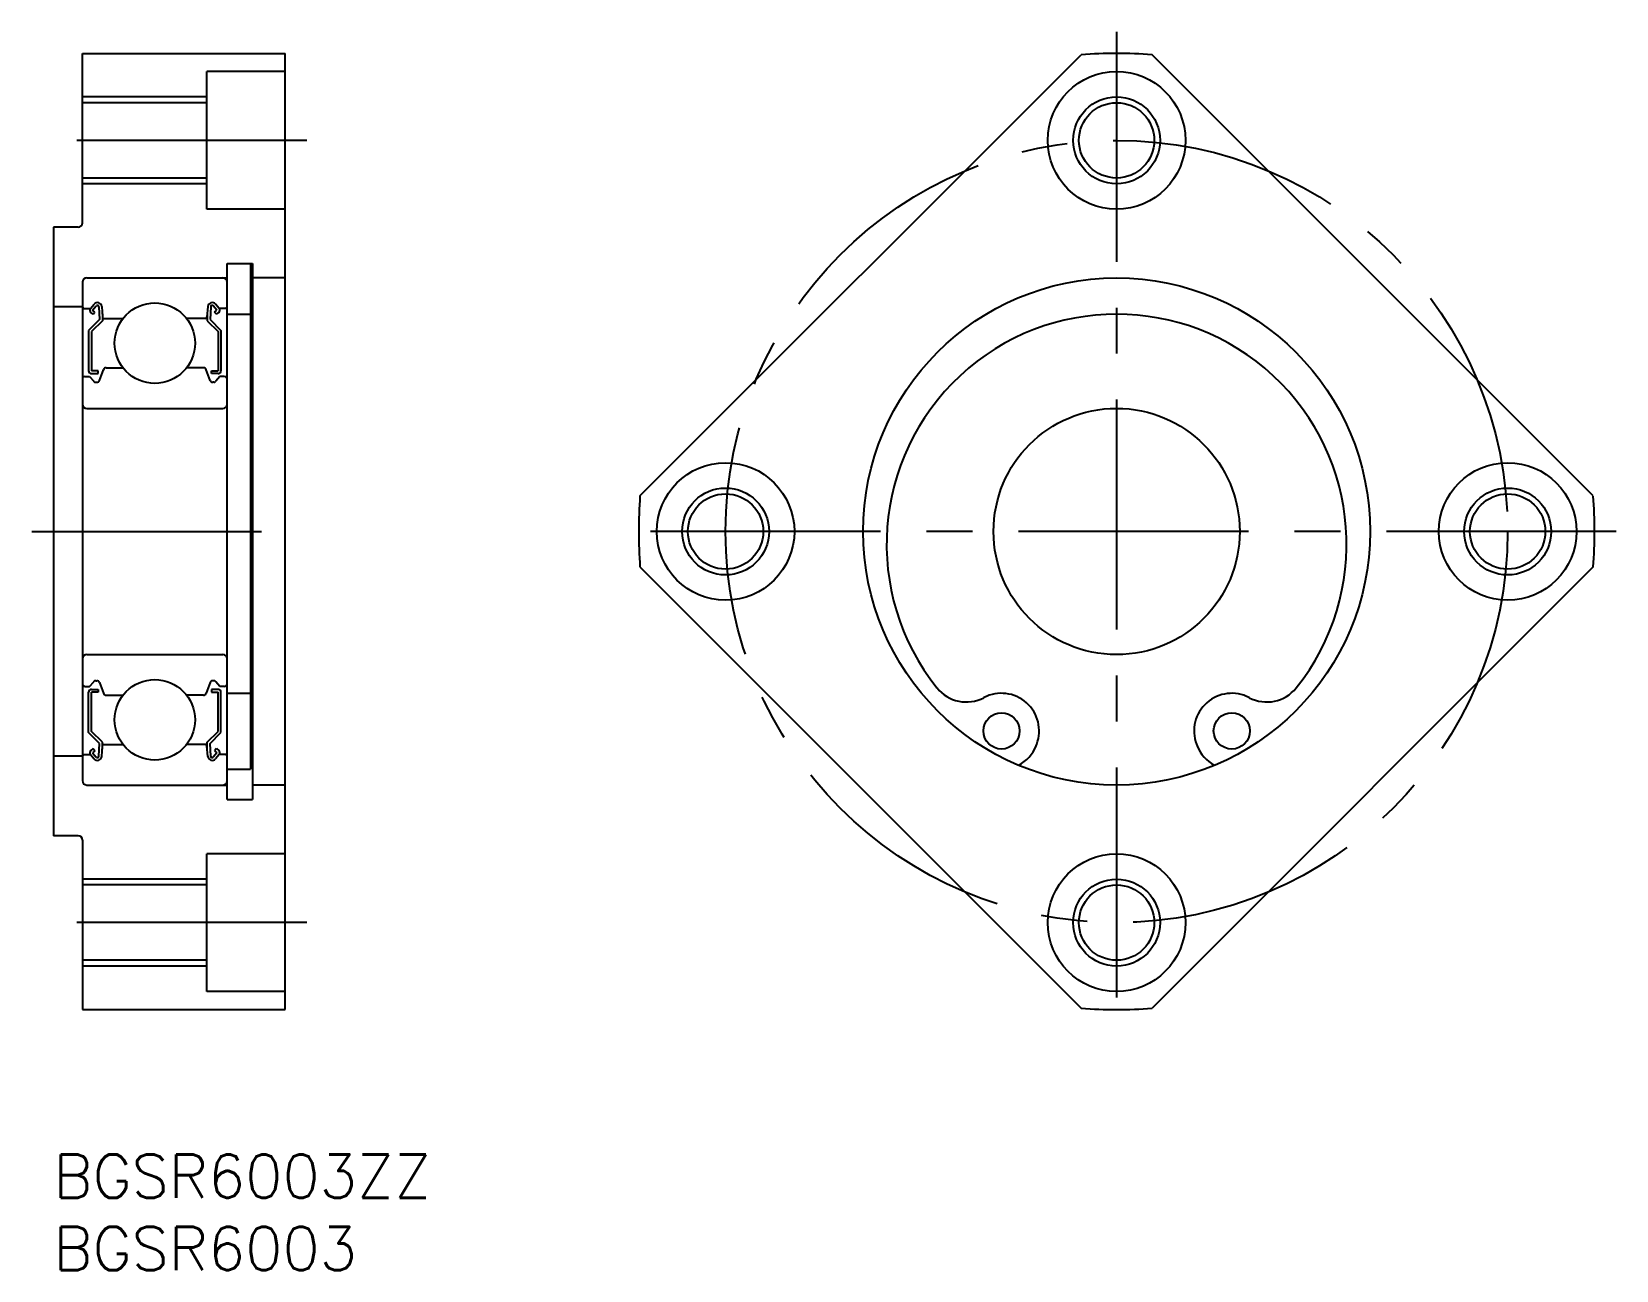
# Model space of a CAD drawing. Extents: x -1 to 108, y -8 to 77.
import ezdxf

# ---------------------------------------------------------------- set-up
doc = ezdxf.new("R2010")
doc.units = 0
doc.header["$LTSCALE"] = 0.5
doc.linetypes.add('CENTER', pattern=[50.8, 31.75, -6.35, 6.35, -6.35])
for name, color, linetype in [('MSM_CENTER', 1, 'CENTER'), ('MSM_CONTINUOUS', 7, 'CONTINUOUS'), ('MSM_NARROW', 5, 'CONTINUOUS'), ('MSM_PART_NUMBER', 7, 'CONTINUOUS')]:
    doc.layers.add(name, color=color, linetype=linetype)
doc.styles.get("Standard").update_dxf_attribs({"font": 'txt.shx', "height": 3, "bigfont": 'bigfont.shx'})

# ---------------------------------------------------------------- blocks, each defined once
blk = doc.blocks.new('*U4')
at = {"layer": 'MSM_PART_NUMBER'}
blk.add_text('BGSR6003ZZ', height=3, dxfattribs=at).set_placement((0, -3))
blk = doc.blocks.new('*U5')
at = {"layer": 'MSM_PART_NUMBER'}
blk.add_text('BGSR6003', height=3, dxfattribs=at).set_placement((0, -8))

msp = doc.modelspace()

# ---------------------------------------------------------------- linework, layer by layer
at = {"layer": 'MSM_CENTER'}
for p, q in [((73.41, 77.5), (73.41, 8.5)), ((17.5, 70), (-1.5, 70)), ((-1.5, 43), (17.5, 43)), ((107.91, 43), (38.91, 43)), ((17.5, 16), (-1.5, 16))]:
    msp.add_line(p, q, dxfattribs=at)
msp.add_circle((73.41, 43), 27, dxfattribs=at)
at = {"layer": 'MSM_CONTINUOUS'}
for p, q in [((2, 64.3), (2, 76)), ((2, 76), (16, 76)), ((16, 10), (16, 76)), ((40.5, 45.45), (70.97, 75.91)), ((106.32, 45.45), (75.86, 75.91)), ((10.6, 65.25), (10.6, 74.75)), ((16, 74.75), (10.6, 74.75)), ((10.6, 72.6), (2, 72.6)), ((10.6, 67.4), (2, 67.4)), ((16, 65.25), (10.6, 65.25)), ((0, 64), (0, 22)), ((1.7, 64), (0, 64)), ((12, 24.5), (12, 61.5)), ((12, 61.5), (13.75, 61.5)), ((13.6, 61.5, -0.5), (13.6, 26.59, -0.5)), ((13.75, 61.5), (13.75, 24.5)), ((2, 60.2), (2, 25.8)), ((2.3, 60.5), (12, 60.5)), ((16, 60.5), (13.75, 60.5)), ((2, 58.5), (0, 58.5)), ((2.1, 58.4), (2.56, 58.4)), ((2.56, 58.4), (2.81, 58.7)), ((2.74, 57.99), (2.58, 58.12)), ((2.71, 58.27), (2.96, 58.57)), ((2.87, 58.14), (2.71, 58.27)), ((2.74, 57.99), (2.87, 58.14)), ((3.14, 58.51), (3.18, 57.63)), ((3.34, 58.53), (3.4, 57.79)), ((3.38, 58.02), (3.38, 57.55)), ((10.66, 58.53), (10.6, 57.79)), ((10.62, 58.02), (10.62, 57.55)), ((10.86, 58.51), (10.82, 57.63)), ((11.29, 58.27), (11.04, 58.57)), ((11.13, 58.14), (11.29, 58.27)), ((11.26, 57.99), (11.13, 58.14)), ((11.44, 58.4), (11.19, 58.7)), ((11.26, 57.99), (11.42, 58.12)), ((11.9, 58.4), (11.44, 58.4)), ((12, 58), (13.6, 58)), ((3.18, 57.63), (2.43, 56.88)), ((3.38, 57.55), (2.63, 56.8)), ((3.5, 57.7), (4.8, 57.7)), ((10.5, 57.7), (9.2, 57.7)), ((10.62, 57.55), (11.37, 56.8)), ((10.82, 57.63), (11.57, 56.88)), ((2.43, 56.88), (2.43, 54.1)), ((2.63, 56.8), (2.63, 54.1)), ((11.37, 56.8), (11.37, 54.1)), ((11.57, 56.88), (11.57, 54.1)), ((2.2, 53.7), (2.5, 53.7)), ((2.5, 53.7), (2.78, 53.37)), ((3.08, 54.1), (2.63, 54.1)), ((2.63, 53.9), (3.08, 53.9)), ((3.08, 53.9), (3.08, 54.1)), ((3.18, 53.43), (3.45, 54.17)), ((3.64, 54.3), (4.8, 54.3)), ((10.36, 54.3), (9.2, 54.3)), ((10.82, 53.43), (10.55, 54.17)), ((10.92, 53.9), (10.92, 54.1)), ((10.92, 54.1), (11.37, 54.1)), ((11.37, 53.9), (10.92, 53.9)), ((11.5, 53.7), (11.22, 53.37)), ((11.8, 53.7), (11.5, 53.7)), ((2.93, 53.3), (2.99, 53.3)), ((11.07, 53.3), (11.01, 53.3)), ((2.3, 51.5), (11.7, 51.5)), ((40.5, 40.55), (70.97, 10.09)), ((106.32, 40.55), (75.86, 10.09)), ((2.3, 34.5), (11.7, 34.5)), ((2.2, 32.3), (2.5, 32.3)), ((2.43, 29.12), (2.43, 31.9)), ((2.5, 32.3), (2.78, 32.63)), ((2.63, 32.1), (3.08, 32.1)), ((2.63, 29.2), (2.63, 31.9)), ((3.08, 31.9), (2.63, 31.9)), ((2.93, 32.7), (2.99, 32.7)), ((3.08, 32.1), (3.08, 31.9)), ((3.18, 32.57), (3.45, 31.83)), ((10.82, 32.57), (10.55, 31.83)), ((10.92, 32.1), (10.92, 31.9)), ((11.37, 32.1), (10.92, 32.1)), ((10.92, 31.9), (11.37, 31.9)), ((11.07, 32.7), (11.01, 32.7)), ((11.5, 32.3), (11.22, 32.63)), ((11.37, 29.2), (11.37, 31.9)), ((11.8, 32.3), (11.5, 32.3)), ((11.57, 29.12), (11.57, 31.9)), ((12, 31.83), (13.6, 31.83)), ((3.64, 31.7), (4.8, 31.7)), ((10.36, 31.7), (9.2, 31.7)), ((3.18, 28.37), (2.43, 29.12)), ((3.38, 28.45), (2.63, 29.2)), ((3.38, 27.98), (3.38, 28.45)), ((10.62, 28.45), (11.37, 29.2)), ((10.62, 27.98), (10.62, 28.45)), ((10.82, 28.37), (11.57, 29.12)), ((2, 27.5), (0, 27.5)), ((2.1, 27.6), (2.56, 27.6)), ((2.56, 27.6), (2.81, 27.3)), ((2.74, 28.01), (2.58, 27.88)), ((2.87, 27.86), (2.71, 27.73)), ((2.71, 27.73), (2.96, 27.43)), ((2.74, 28.01), (2.87, 27.86)), ((3.14, 27.49), (3.18, 28.37)), ((3.34, 27.47), (3.4, 28.21)), ((3.5, 28.3), (4.8, 28.3)), ((10.5, 28.3), (9.2, 28.3)), ((10.66, 27.47), (10.6, 28.21)), ((10.86, 27.49), (10.82, 28.37)), ((11.29, 27.73), (11.04, 27.43)), ((11.26, 28.01), (11.13, 27.86)), ((11.13, 27.86), (11.29, 27.73)), ((11.44, 27.6), (11.19, 27.3)), ((11.26, 28.01), (11.42, 27.88)), ((11.9, 27.6), (11.44, 27.6)), ((67.85, 28.21), (67.9, 28.32)), ((78.93, 28.32), (78.97, 28.21)), ((12, 26.59), (13.6, 26.59)), ((2.3, 25.5), (12, 25.5)), ((4.8, 25.5), (4.8, 25.5)), ((16, 25.5), (13.75, 25.5)), ((12, 24.5), (13.75, 24.5)), ((1.7, 22), (0, 22)), ((2, 21.7), (2, 10)), ((16, 20.75), (10.6, 20.75)), ((10.6, 11.25), (10.6, 20.75)), ((10.6, 18.6), (2, 18.6)), ((10.6, 13.4), (2, 13.4)), ((16, 11.25), (10.6, 11.25)), ((2, 10), (16, 10))]:
    msp.add_line(p, q, dxfattribs=at)
for centre, radius in [((73.41, 70), 4.75), ((73.41, 70), 2.6), ((73.41, 43), 17.5), ((7, 56), 2.78), ((73.41, 43), 8.5), ((46.41, 43), 4.75), ((100.41, 43), 4.75), ((46.41, 43), 2.6), ((100.41, 43), 2.6), ((7, 30), 2.78), ((65.46, 29.23), 1.25), ((81.36, 29.23), 1.25), ((73.41, 16), 4.75), ((73.41, 16), 2.6)]:
    msp.add_circle(centre, radius, dxfattribs=at)
for centre, radius, start, end in [((73.41, 43), 33, 85.7491, 94.2509), ((1.7, 64.3), 0.3, 270, 0), ((2.3, 60.2), 0.3, 90, 180), ((11.7, 60.2), 0.3, 0, 90), ((2.1, 58.5), 0.1, 180, 270), ((2.71, 58.27), 0.2, 140.0031, 230.0823), ((3.04, 58.5), 0.3, 4.9968, 140.0031), ((3.04, 58.51), 0.1, 2.8198, 140.0012), ((10.96, 58.5), 0.3, 39.9969, 175.0032), ((10.96, 58.51), 0.1, 39.9988, 177.1802), ((11.29, 58.27), 0.2, 309.9177, 39.9969), ((11.9, 58.5), 0.1, 270, 0), ((73.41, 42.12), 15.88, 321.3506, 218.6494), ((3.5, 57.8), 0.1, 184.9968, 270), ((10.5, 57.8), 0.1, 270, 355.0032), ((2.2, 53.5), 0.2, 90, 180), ((2.63, 54.1), 0.2, 180, 270), ((3.64, 54.1), 0.2, 90, 159.9921), ((10.36, 54.1), 0.2, 20.0079, 90), ((11.37, 54.1), 0.2, 270, 0), ((11.8, 53.5), 0.2, 0, 90), ((2.93, 53.5), 0.2, 219.9947, 270), ((2.99, 53.5), 0.2, 270, 339.9921), ((11.01, 53.5), 0.2, 200.0079, 270), ((11.07, 53.5), 0.2, 270, 320.0053), ((2.3, 51.8), 0.3, 180, 270), ((11.7, 51.8), 0.3, 270, 0), ((73.41, 43), 33, 175.7491, 184.2509), ((73.41, 43), 33, 355.7491, 4.2509), ((2.3, 34.2), 0.3, 90, 180), ((11.7, 34.2), 0.3, 0, 90), ((2.2, 32.5), 0.2, 180, 270), ((2.63, 31.9), 0.2, 90, 180), ((2.93, 32.5), 0.2, 90, 140.0053), ((2.99, 32.5), 0.2, 20.0079, 90), ((3.64, 31.9), 0.2, 200.0079, 270), ((10.36, 31.9), 0.2, 270, 339.9921), ((11.01, 32.5), 0.2, 90, 159.9921), ((11.07, 32.5), 0.2, 39.9947, 90), ((11.37, 31.9), 0.2, 0, 90), ((11.8, 32.5), 0.2, 270, 0), ((63.04, 33.83), 2.6, 218.6494, 297.7045), ((65.46, 29.23), 2.6, 339.4114, 117.7045), ((81.36, 29.23), 2.6, 62.2955, 200.5886), ((83.78, 33.83), 2.6, 242.2955, 321.3506), ((2.1, 27.5), 0.1, 90, 180), ((2.71, 27.73), 0.2, 129.9177, 219.9969), ((3.04, 27.5), 0.3, 219.9969, 355.0032), ((3.04, 27.49), 0.1, 219.9988, 357.1802), ((3.5, 28.2), 0.1, 90, 175.0032), ((10.5, 28.2), 0.1, 4.9968, 90), ((10.96, 27.5), 0.3, 184.9968, 320.0031), ((10.96, 27.49), 0.1, 182.8198, 320.0012), ((11.29, 27.73), 0.2, 320.0031, 50.0823), ((11.9, 27.5), 0.1, 0, 90), ((65.51, 29.09), 2.5, 297.0551, 339.4114), ((81.31, 29.09), 2.5, 200.5886, 242.9449), ((2.3, 25.8), 0.3, 180, 270), ((11.7, 25.8), 0.3, 270, 0), ((1.7, 21.7), 0.3, 0, 90), ((73.41, 43), 33, 265.7491, 274.2509)]:
    msp.add_arc(centre, radius, start, end, dxfattribs=at)
at = {"layer": 'MSM_NARROW'}
for p, q in [((10.6, 73), (2, 73)), ((10.6, 67), (2, 67)), ((10.6, 19), (2, 19)), ((10.6, 13), (2, 13))]:
    msp.add_line(p, q, dxfattribs=at)
for centre in [(73.41, 70), (46.41, 43), (100.41, 43), (73.41, 16)]:
    msp.add_circle(centre, 3, dxfattribs=at)

# ---------------------------------------------------------------- block references
at = {"layer": 'MSM_CONTINUOUS'}
for name in ['*U4', '*U5']:
    msp.add_blockref(name, (0, 0), dxfattribs=at)

doc.saveas('drawing.dxf')
